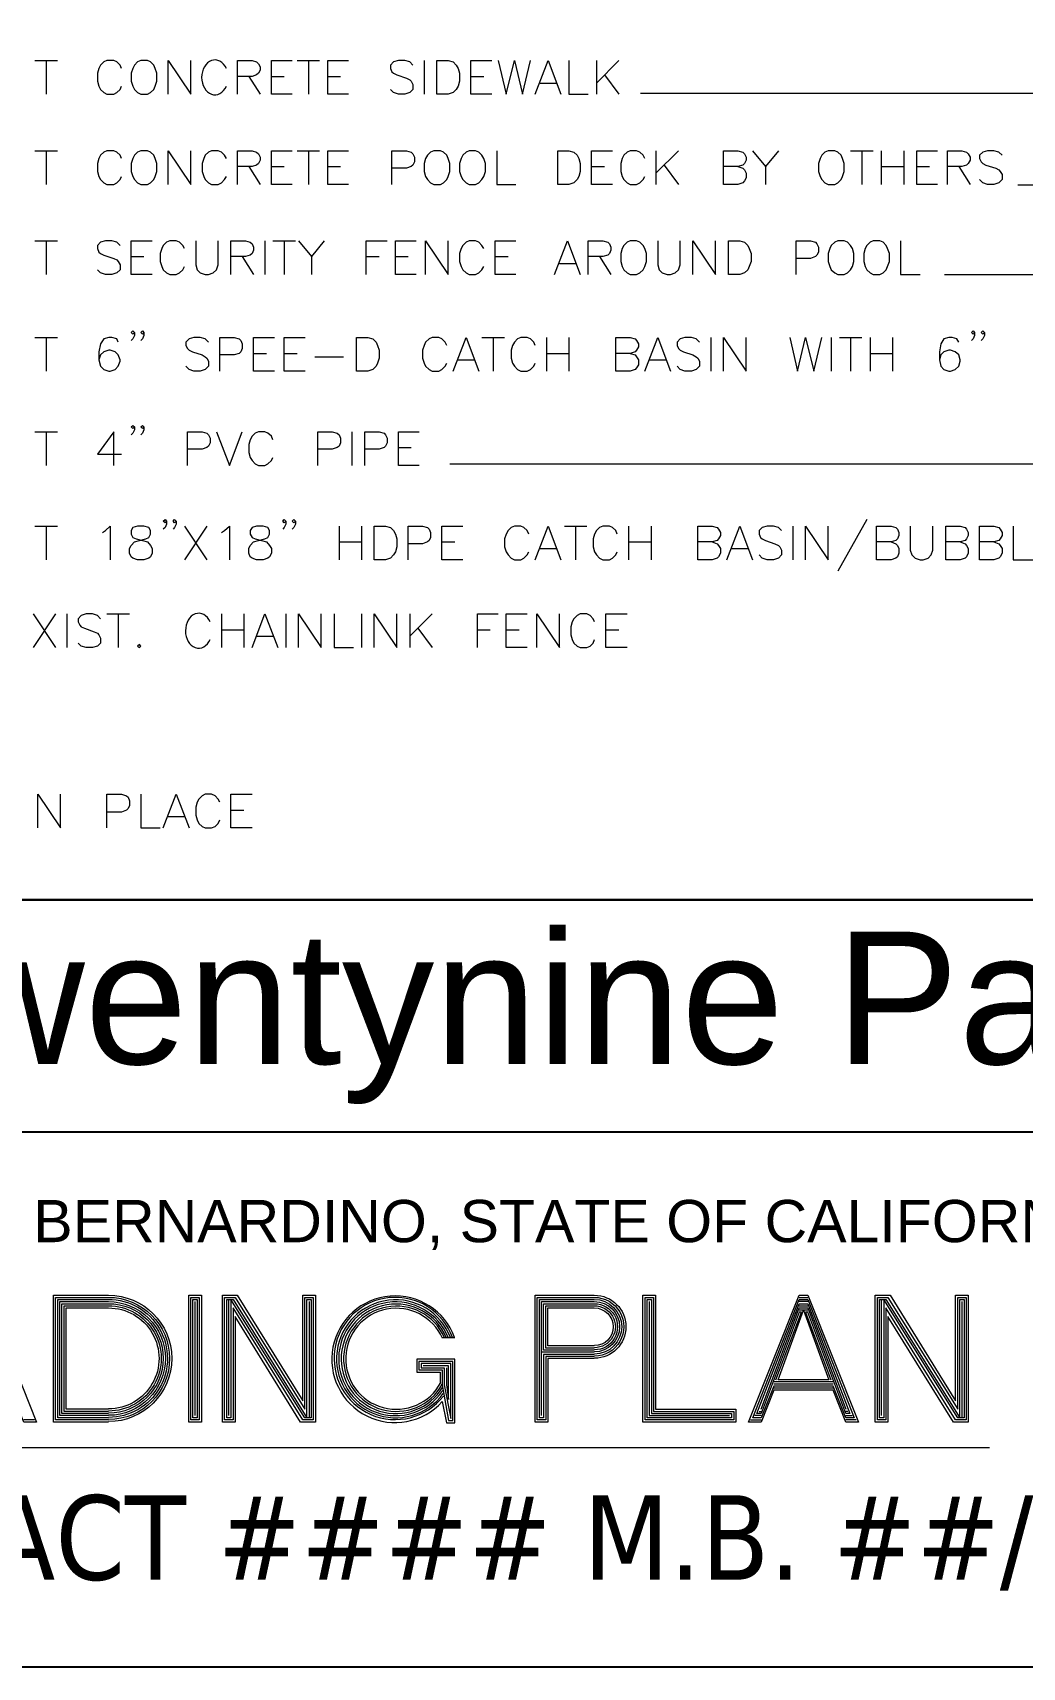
# Model space of a CAD drawing. Header units: millimetres. Extents: x -419 to 20046, y -14642 to 2638.
# Drawn here: x 3710.897 to 3713.239, y 911.911 to 915.779 of the extents above; entities that cross this region are included whole.
import ezdxf

# ---------------------------------------------------------------- set-up
doc = ezdxf.new("R2010")
doc.units = ezdxf.units.MM
for name, color, linetype in [('PDF10_----TB03', 7, 'Continuous'), ('PDF10_----TX03', 7, 'Continuous'), ('PDF10_TEXT', 7, 'Continuous'), ('PDF10_VICINITY MAP', 7, 'Continuous')]:
    doc.layers.add(name, color=color, linetype=linetype)
doc.styles.add('PDF Arial', font='arial.ttf')
doc.styles.add('PDF Tahoma', font='tahoma.ttf')

msp = doc.modelspace()

# ---------------------------------------------------------------- linework, layer by layer
at = {"color": 1}
for p, q in [((3682.9432, 913.7269), (3717.4272, 913.7269)), ((3716.1109, 913.177), (3706.9443, 913.177))]:
    msp.add_line(p, q, dxfattribs=at)
for points in [[(3682.9432, 934.9117), (3717.4272, 934.9117), (3717.4272, 911.9107), (3682.9432, 911.9107)], [(3717.4272, 913.7269), (3709.8049, 913.7269), (3709.8049, 927.2815), (3717.4272, 927.2815)]]:
    msp.add_lwpolyline(points, close=True, dxfattribs=at)
at = {"layer": 'PDF10_----TB03', "lineweight": 20}
for points in [[(3710.6463, 912.4912), (3710.7663, 912.7912), (3710.7863, 912.7912), (3710.9063, 912.4912), (3710.8763, 912.4912), (3710.8463, 912.5662), (3710.7063, 912.5662), (3710.6763, 912.4912)], [(3711.2663, 912.4912), (3711.2663, 912.7912), (3711.2963, 912.7912), (3711.2963, 912.4912)], [(3711.2713, 912.4962), (3711.2713, 912.7862), (3711.2913, 912.7862), (3711.2913, 912.4962)], [(3711.3463, 912.4912), (3711.3463, 912.7912), (3711.3813, 912.7912), (3711.5363, 912.5412), (3711.5363, 912.7912), (3711.5663, 912.7912), (3711.5663, 912.4912), (3711.5313, 912.4912), (3711.3763, 912.7412), (3711.3763, 912.4912)], [(3711.3513, 912.4962), (3711.3513, 912.7862), (3711.3763, 912.7862), (3711.5413, 912.5212), (3711.5413, 912.7862), (3711.5613, 912.7862), (3711.5613, 912.4962), (3711.5363, 912.4962), (3711.3713, 912.7612), (3711.3713, 912.4962)], [(3712.3414, 912.4912), (3712.3414, 912.7912), (3712.3714, 912.7912), (3712.3714, 912.5212), (3712.5614, 912.5212), (3712.5614, 912.4912)], [(3712.3464, 912.4962), (3712.3464, 912.7862), (3712.3664, 912.7862), (3712.3664, 912.5162), (3712.5564, 912.5162), (3712.5564, 912.4962)], [(3712.5914, 912.4912), (3712.7114, 912.7912), (3712.7314, 912.7912), (3712.8514, 912.4912), (3712.8214, 912.4912), (3712.7914, 912.5662), (3712.6514, 912.5662), (3712.6214, 912.4912)], [(3712.8914, 912.4912), (3712.8914, 912.7912), (3712.9264, 912.7912), (3713.0815, 912.5412), (3713.0815, 912.7912), (3713.1115, 912.7912), (3713.1115, 912.4912), (3713.0765, 912.4912), (3712.9214, 912.7412), (3712.9214, 912.4912)], [(3712.8964, 912.4962), (3712.8964, 912.7862), (3712.9214, 912.7862), (3713.0865, 912.5212), (3713.0865, 912.7862), (3713.1065, 912.7862), (3713.1065, 912.4962), (3713.0815, 912.4962), (3712.9164, 912.7612), (3712.9164, 912.4962)], [(3711.2763, 912.5012), (3711.2763, 912.7812), (3711.2863, 912.7812), (3711.2863, 912.5012)], [(3711.3563, 912.5012), (3711.3563, 912.7812), (3711.3713, 912.7812), (3711.5463, 912.5012), (3711.5463, 912.7812), (3711.5563, 912.7812), (3711.5563, 912.5012), (3711.5413, 912.5012), (3711.3663, 912.7812), (3711.3663, 912.5012)], [(3712.3514, 912.5012), (3712.3514, 912.7812), (3712.3614, 912.7812), (3712.3614, 912.5112), (3712.5514, 912.5112), (3712.5514, 912.5012)], [(3712.6214, 912.5012), (3712.6014, 912.5012), (3712.7114, 912.7812), (3712.7314, 912.7812), (3712.8414, 912.5012), (3712.8214, 912.5012), (3712.7914, 912.5762), (3712.6514, 912.5762)], [(3712.6614, 912.5912), (3712.7214, 912.7562), (3712.7814, 912.5912)], [(3712.9014, 912.5012), (3712.9014, 912.7812), (3712.9164, 912.7812), (3713.0915, 912.5012), (3713.0915, 912.7812), (3713.1015, 912.7812), (3713.1015, 912.5012), (3713.0865, 912.5012), (3712.9114, 912.7812), (3712.9114, 912.5012)], [(3711.8914, 912.6345), (3711.8114, 912.6345), (3711.8114, 912.6145), (3711.8664, 912.6145), (3711.8664, 912.5795), (3711.8814, 912.4945), (3711.8914, 912.4945)], [(3711.8864, 912.6295), (3711.8164, 912.6295), (3711.8164, 912.6195), (3711.8714, 912.6195), (3711.8714, 912.5795), (3711.8864, 912.4995)]]:
    msp.add_lwpolyline(points, close=True, dxfattribs=at)
for points in [[(3711.0763, 912.4912), (3710.9463, 912.4912), (3710.9463, 912.7912), (3711.0763, 912.7912, -0.999999), (3711.0767, 912.492)], [(3711.0763, 912.4962), (3710.9513, 912.4962), (3710.9513, 912.7862), (3711.0763, 912.7862, -0.999997), (3711.0767, 912.497)], [(3711.8957, 912.6911, 3.605818), (3711.8664, 912.5395), (3711.8764, 912.4895), (3711.8964, 912.4895), (3711.8964, 912.6395), (3711.8064, 912.6395), (3711.8064, 912.6095), (3711.8614, 912.6095), (3711.8614, 912.5845)], [(3712.2264, 912.6412), (3712.1164, 912.6412), (3712.1164, 912.4912), (3712.0864, 912.4912), (3712.0864, 912.7912), (3712.2264, 912.7912, -0.999993), (3712.2268, 912.642)], [(3712.2264, 912.6462), (3712.1114, 912.6462), (3712.1114, 912.4962), (3712.0914, 912.4962), (3712.0914, 912.7862), (3712.2264, 912.7862, -1.000003), (3712.2268, 912.647)], [(3711.0763, 912.5012), (3710.9563, 912.5012), (3710.9563, 912.7812), (3711.0763, 912.7812, -1.000002), (3711.0767, 912.502)], [(3711.0763, 912.5062), (3710.9613, 912.5062), (3710.9613, 912.7762), (3711.0763, 912.7762, -1), (3711.0767, 912.507)], [(3711.0763, 912.5112), (3710.9663, 912.5112), (3710.9663, 912.7712), (3711.0763, 912.7712, -0.999998), (3711.0767, 912.512)], [(3711.0763, 912.5162), (3710.9713, 912.5162), (3710.9713, 912.7662), (3711.0763, 912.7662, -1.000004), (3711.0767, 912.517)], [(3711.0763, 912.5212), (3710.9763, 912.5212), (3710.9763, 912.7612), (3711.0763, 912.7612, -1.000001), (3711.0767, 912.522)], [(3712.2264, 912.6512), (3712.1064, 912.6512), (3712.1064, 912.5012), (3712.0964, 912.5012), (3712.0964, 912.7812), (3712.2264, 912.7812, -0.999999), (3712.2268, 912.652)], [(3712.1014, 912.5062), (3712.1014, 912.7762), (3712.2264, 912.7762, -0.999994), (3712.2268, 912.657)], [(3712.2264, 912.6612), (3712.1064, 912.6612), (3712.1064, 912.7712), (3712.2264, 912.7712, -1.000007), (3712.2268, 912.662)], [(3712.2264, 912.6662), (3712.1114, 912.6662), (3712.1114, 912.7662), (3712.2264, 912.7662, -1.000001), (3712.2268, 912.667)], [(3712.2264, 912.6712), (3712.1164, 912.6712), (3712.1164, 912.7612), (3712.2264, 912.7612, -0.999994), (3712.2268, 912.672)]]:
    msp.add_lwpolyline(points, format="xyb", dxfattribs=at)
for points in [[(3712.7114, 912.7862), (3712.7314, 912.7862)], [(3711.2813, 912.5062), (3711.2813, 912.7762)], [(3711.3613, 912.5062), (3711.3613, 912.7812)], [(3711.5513, 912.7762), (3711.5513, 912.5012)], [(3712.3564, 912.7762), (3712.3564, 912.5062), (3712.5464, 912.5062)], [(3712.6564, 912.5912), (3712.7164, 912.7512), (3712.7114, 912.7512), (3712.6214, 912.5112), (3712.6114, 912.5112), (3712.7114, 912.7712), (3712.7314, 912.7712), (3712.8314, 912.5112), (3712.8214, 912.5112), (3712.7314, 912.7512), (3712.7264, 912.7512), (3712.7864, 912.5912)], [(3712.6214, 912.5212), (3712.7114, 912.7612), (3712.7314, 912.7612), (3712.8214, 912.5212)], [(3712.7314, 912.7762), (3712.7114, 912.7762)], [(3712.7114, 912.7662), (3712.7314, 912.7662)], [(3712.7314, 912.7562), (3712.7114, 912.7562)], [(3712.9064, 912.5062), (3712.9064, 912.7812)], [(3713.0965, 912.7762), (3713.0965, 912.5012)], [(3711.8664, 912.6912), (3711.8964, 912.6912)], [(3712.2264, 912.6562), (3712.1014, 912.6562)], [(3711.8764, 912.6195), (3711.8764, 912.5795), (3711.8814, 912.5445), (3711.8814, 912.6245), (3711.8214, 912.6245)], [(3712.7914, 912.5862), (3712.6514, 912.5862)], [(3712.6514, 912.5812), (3712.7914, 912.5812)], [(3712.7914, 912.5712), (3712.6514, 912.5712)], [(3712.6164, 912.5162), (3712.6214, 912.5162)], [(3712.8264, 912.5162), (3712.8214, 912.5162)], [(3710.9013, 912.4962), (3710.8763, 912.4962)], [(3712.5964, 912.4962), (3712.6214, 912.4962)], [(3712.6214, 912.5062), (3712.6064, 912.5062)], [(3712.8214, 912.5062), (3712.8364, 912.5062)], [(3712.8464, 912.4962), (3712.8214, 912.4962)], [(3710.0654, 912.4312), (3713.1615, 912.4312)]]:
    msp.add_lwpolyline(points, dxfattribs=at)
for centre, radius, start, end in [((3711.7551, 912.6416), 0.1446, 20.0007, 321.9979), ((3711.7559, 912.6408), 0.1396, 21.0001, 323.9976), ((3711.7559, 912.6408), 0.1346, 22.0004, 325.9975), ((3711.7568, 912.6408), 0.1296, 22.9998, 329.0019), ((3711.7576, 912.6408), 0.1246, 23.9997, 331.0015), ((3711.7576, 912.6408), 0.1196, 23.9996, 332.0016)]:
    msp.add_arc(centre, radius, start, end, dxfattribs=at)
at = {"layer": 'PDF10_----TX03', "lineweight": 20}
for points in [[(3710.9021, 915.7131), (3710.9555, 915.7131)], [(3710.9288, 915.7131), (3710.9288, 915.6331)], [(3711.1071, 915.6939), (3711.1038, 915.7022), (3711.0963, 915.7097), (3711.0888, 915.7131), (3711.073, 915.7131), (3711.0655, 915.7097), (3711.058, 915.7022), (3711.0538, 915.6939), (3711.0505, 915.6831), (3711.0505, 915.6639), (3711.0538, 915.6522), (3711.058, 915.6447), (3711.0655, 915.6372), (3711.073, 915.6331), (3711.0888, 915.6331), (3711.0963, 915.6372), (3711.1038, 915.6447), (3711.1071, 915.6522)], [(3711.218, 915.6331), (3711.218, 915.7131), (3711.2713, 915.6331), (3711.2713, 915.7131)], [(3711.3822, 915.6331), (3711.3822, 915.7131), (3711.4163, 915.7131), (3711.4272, 915.7097), (3711.4313, 915.7056), (3711.4355, 915.6981), (3711.4355, 915.6906), (3711.4313, 915.6831), (3711.4272, 915.6789), (3711.4163, 915.6756), (3711.3822, 915.6756)], [(3711.5113, 915.6331), (3711.4622, 915.6331), (3711.4622, 915.7131), (3711.5113, 915.7131)], [(3711.523, 915.7131), (3711.5763, 915.7131)], [(3711.5497, 915.7131), (3711.5497, 915.6331)], [(3711.6447, 915.6331), (3711.5955, 915.6331), (3711.5955, 915.7131), (3711.6447, 915.7131)], [(3711.7972, 915.7022), (3711.7897, 915.7097), (3711.778, 915.7131), (3711.763, 915.7131), (3711.7513, 915.7097), (3711.7438, 915.7022), (3711.7438, 915.6939), (3711.7472, 915.6864), (3711.7513, 915.6831), (3711.7589, 915.6789), (3711.7822, 915.6714), (3711.7897, 915.6672), (3711.793, 915.6639), (3711.7972, 915.6564), (3711.7972, 915.6447), (3711.7897, 915.6372), (3711.778, 915.6331), (3711.763, 915.6331), (3711.7513, 915.6372), (3711.7438, 915.6447)], [(3711.8239, 915.7131), (3711.8239, 915.6331)], [(3711.9839, 915.6331), (3711.9339, 915.6331), (3711.9339, 915.7131), (3711.9839, 915.7131)], [(3711.9989, 915.7131), (3712.018, 915.6331), (3712.0372, 915.7131), (3712.0564, 915.6331), (3712.0755, 915.7131)], [(3712.0864, 915.6331), (3712.1172, 915.7131), (3712.1472, 915.6331)], [(3712.1664, 915.7131), (3712.1664, 915.6331), (3712.2122, 915.6331)], [(3712.2314, 915.7131), (3712.2314, 915.6331)], [(3712.2847, 915.7131), (3712.2314, 915.6597)], [(3711.4088, 915.6756), (3711.4355, 915.6331)], [(3711.4622, 915.6756), (3711.4922, 915.6756)], [(3711.5955, 915.6756), (3711.6255, 915.6756)], [(3711.9339, 915.6756), (3711.9647, 915.6756)], [(3712.098, 915.6597), (3712.1364, 915.6597)], [(3712.2506, 915.6789), (3712.2847, 915.6331)], [(3710.9021, 915.4997), (3710.9555, 915.4997)], [(3710.9288, 915.4997), (3710.9288, 915.4197)], [(3711.1071, 915.4814), (3711.1038, 915.4889), (3711.0963, 915.4964), (3711.0888, 915.4997), (3711.073, 915.4997), (3711.0655, 915.4964), (3711.058, 915.4889), (3711.0538, 915.4814), (3711.0505, 915.4697), (3711.0505, 915.4506), (3711.0538, 915.4389), (3711.058, 915.4314), (3711.0655, 915.4239), (3711.073, 915.4197), (3711.0888, 915.4197), (3711.0963, 915.4239), (3711.1038, 915.4314), (3711.1071, 915.4389)], [(3711.218, 915.4197), (3711.218, 915.4997), (3711.2713, 915.4197), (3711.2713, 915.4997)], [(3711.3555, 915.4814), (3711.3513, 915.4889), (3711.3438, 915.4964), (3711.3363, 915.4997), (3711.3205, 915.4997), (3711.313, 915.4964), (3711.3055, 915.4889), (3711.3021, 915.4814), (3711.298, 915.4697), (3711.298, 915.4506), (3711.3021, 915.4389), (3711.3055, 915.4314), (3711.313, 915.4239), (3711.3205, 915.4197), (3711.3363, 915.4197), (3711.3438, 915.4239), (3711.3513, 915.4314), (3711.3555, 915.4389)], [(3711.3822, 915.4197), (3711.3822, 915.4997), (3711.4163, 915.4997), (3711.4272, 915.4964), (3711.4313, 915.4922), (3711.4355, 915.4847), (3711.4355, 915.4772), (3711.4313, 915.4697), (3711.4272, 915.4656), (3711.4163, 915.4622), (3711.3822, 915.4622)], [(3711.5113, 915.4197), (3711.4622, 915.4197), (3711.4622, 915.4997), (3711.5113, 915.4997)], [(3711.523, 915.4997), (3711.5763, 915.4997)], [(3711.5497, 915.4997), (3711.5497, 915.4197)], [(3711.6447, 915.4197), (3711.5955, 915.4197), (3711.5955, 915.4997), (3711.6447, 915.4997)], [(3711.7472, 915.4197), (3711.7472, 915.4997), (3711.7822, 915.4997), (3711.793, 915.4964), (3711.7972, 915.4922), (3711.8005, 915.4847), (3711.8005, 915.4731), (3711.7972, 915.4656), (3711.793, 915.4622), (3711.7822, 915.4581), (3711.7472, 915.4581)], [(3711.9955, 915.4997), (3711.9955, 915.4197), (3712.0405, 915.4197)], [(3712.2697, 915.4197), (3712.2197, 915.4197), (3712.2197, 915.4997), (3712.2697, 915.4997)], [(3712.3456, 915.4814), (3712.3422, 915.4889), (3712.3339, 915.4964), (3712.3264, 915.4997), (3712.3114, 915.4997), (3712.3039, 915.4964), (3712.2964, 915.4889), (3712.2922, 915.4814), (3712.2889, 915.4697), (3712.2889, 915.4506), (3712.2922, 915.4389), (3712.2964, 915.4314), (3712.3039, 915.4239), (3712.3114, 915.4197), (3712.3264, 915.4197), (3712.3339, 915.4239), (3712.3422, 915.4314), (3712.3456, 915.4389)], [(3712.3722, 915.4997), (3712.3722, 915.4197)], [(3712.4256, 915.4997), (3712.3722, 915.4464)], [(3712.5664, 915.4622), (3712.5781, 915.4581), (3712.5822, 915.4547), (3712.5856, 915.4464), (3712.5856, 915.4356), (3712.5822, 915.4281), (3712.5781, 915.4239), (3712.5664, 915.4197), (3712.5322, 915.4197), (3712.5322, 915.4997), (3712.5664, 915.4997), (3712.5781, 915.4964), (3712.5822, 915.4922), (3712.5856, 915.4847), (3712.5856, 915.4772), (3712.5822, 915.4697), (3712.5781, 915.4656), (3712.5664, 915.4622), (3712.5322, 915.4622)], [(3712.6006, 915.4997), (3712.6314, 915.4622), (3712.6314, 915.4197)], [(3712.6623, 915.4997), (3712.6314, 915.4622)], [(3712.8331, 915.4997), (3712.8864, 915.4997)], [(3712.8598, 915.4997), (3712.8598, 915.4197)], [(3712.9056, 915.4997), (3712.9056, 915.4197)], [(3712.9589, 915.4997), (3712.9589, 915.4197)], [(3713.039, 915.4197), (3712.9898, 915.4197), (3712.9898, 915.4997), (3713.039, 915.4997)], [(3713.0623, 915.4197), (3713.0623, 915.4997), (3713.0965, 915.4997), (3713.1073, 915.4964), (3713.1115, 915.4922), (3713.1156, 915.4847), (3713.1156, 915.4772), (3713.1115, 915.4697), (3713.1073, 915.4656), (3713.0965, 915.4622), (3713.0623, 915.4622)], [(3713.1915, 915.4889), (3713.184, 915.4964), (3713.1723, 915.4997), (3713.1573, 915.4997), (3713.1456, 915.4964), (3713.1381, 915.4889), (3713.1381, 915.4814), (3713.1423, 915.4731), (3713.1456, 915.4697), (3713.1531, 915.4656), (3713.1765, 915.4581), (3713.184, 915.4547), (3713.1873, 915.4506), (3713.1915, 915.4431), (3713.1915, 915.4314), (3713.184, 915.4239), (3713.1723, 915.4197), (3713.1573, 915.4197), (3713.1456, 915.4239), (3713.1381, 915.4314)], [(3711.4088, 915.4622), (3711.4355, 915.4197)], [(3711.4622, 915.4622), (3711.4922, 915.4622)], [(3711.5955, 915.4622), (3711.6255, 915.4622)], [(3712.2197, 915.4622), (3712.2506, 915.4622)], [(3712.3914, 915.4656), (3712.4256, 915.4197)], [(3712.9056, 915.4622), (3712.9589, 915.4622)], [(3712.9898, 915.4622), (3713.0198, 915.4622)], [(3713.089, 915.4622), (3713.1156, 915.4197)], [(3710.9021, 915.2864), (3710.9555, 915.2864)], [(3710.9288, 915.2864), (3710.9288, 915.2064)], [(3711.1038, 915.2755), (3711.0963, 915.283), (3711.0846, 915.2864), (3711.0696, 915.2864), (3711.058, 915.283), (3711.0505, 915.2755), (3711.0505, 915.268), (3711.0538, 915.2597), (3711.058, 915.2564), (3711.0655, 915.2522), (3711.0888, 915.2447), (3711.0963, 915.2414), (3711.0996, 915.2372), (3711.1038, 915.2297), (3711.1038, 915.218), (3711.0963, 915.2105), (3711.0846, 915.2064), (3711.0696, 915.2064), (3711.058, 915.2105), (3711.0505, 915.218)], [(3711.1796, 915.2064), (3711.1305, 915.2064), (3711.1305, 915.2864), (3711.1796, 915.2864)], [(3711.2563, 915.268), (3711.2521, 915.2755), (3711.2446, 915.283), (3711.2371, 915.2864), (3711.2221, 915.2864), (3711.2138, 915.283), (3711.2063, 915.2755), (3711.203, 915.268), (3711.1988, 915.2564), (3711.1988, 915.2372), (3711.203, 915.2255), (3711.2063, 915.218), (3711.2138, 915.2105), (3711.2221, 915.2064), (3711.2371, 915.2064), (3711.2446, 915.2105), (3711.2521, 915.218), (3711.2563, 915.2255)], [(3711.283, 915.2864), (3711.283, 915.2297), (3711.2863, 915.218), (3711.2938, 915.2105), (3711.3055, 915.2064), (3711.313, 915.2064), (3711.3246, 915.2105), (3711.3321, 915.218), (3711.3363, 915.2297), (3711.3363, 915.2864)], [(3711.3663, 915.2064), (3711.3663, 915.2864), (3711.4005, 915.2864), (3711.4122, 915.283), (3711.4163, 915.2789), (3711.4197, 915.2714), (3711.4197, 915.2639), (3711.4163, 915.2564), (3711.4122, 915.2522), (3711.4005, 915.2489), (3711.3663, 915.2489)], [(3711.4463, 915.2864), (3711.4463, 915.2064)], [(3711.4655, 915.2864), (3711.5188, 915.2864)], [(3711.4922, 915.2864), (3711.4922, 915.2064)], [(3711.5263, 915.2864), (3711.5572, 915.2489), (3711.5572, 915.2064)], [(3711.5872, 915.2864), (3711.5572, 915.2489)], [(3711.6863, 915.2064), (3711.6863, 915.2864), (3711.7363, 915.2864)], [(3711.8047, 915.2064), (3711.7555, 915.2064), (3711.7555, 915.2864), (3711.8047, 915.2864)], [(3711.8272, 915.2064), (3711.8272, 915.2864), (3711.8805, 915.2064), (3711.8805, 915.2864)], [(3711.9647, 915.268), (3711.9605, 915.2755), (3711.953, 915.283), (3711.9455, 915.2864), (3711.9305, 915.2864), (3711.923, 915.283), (3711.9155, 915.2755), (3711.9114, 915.268), (3711.9072, 915.2564), (3711.9072, 915.2372), (3711.9114, 915.2255), (3711.9155, 915.218), (3711.923, 915.2105), (3711.9305, 915.2064), (3711.9455, 915.2064), (3711.953, 915.2105), (3711.9605, 915.218), (3711.9647, 915.2255)], [(3712.0405, 915.2064), (3711.9914, 915.2064), (3711.9914, 915.2864), (3712.0405, 915.2864)], [(3712.1322, 915.2064), (3712.163, 915.2864), (3712.1931, 915.2064)], [(3712.2122, 915.2064), (3712.2122, 915.2864), (3712.2464, 915.2864), (3712.2581, 915.283), (3712.2622, 915.2789), (3712.2656, 915.2714), (3712.2656, 915.2639), (3712.2622, 915.2564), (3712.2581, 915.2522), (3712.2464, 915.2489), (3712.2122, 915.2489)], [(3712.3764, 915.2864), (3712.3764, 915.2297), (3712.3797, 915.218), (3712.3872, 915.2105), (3712.3989, 915.2064), (3712.4064, 915.2064), (3712.4181, 915.2105), (3712.4256, 915.218), (3712.4297, 915.2297), (3712.4297, 915.2864)], [(3712.4597, 915.2064), (3712.4597, 915.2864), (3712.5131, 915.2064), (3712.5131, 915.2864)], [(3712.7039, 915.2064), (3712.7039, 915.2864), (3712.7381, 915.2864), (3712.7498, 915.283), (3712.7531, 915.2789), (3712.7573, 915.2714), (3712.7573, 915.2597), (3712.7531, 915.2522), (3712.7498, 915.2489), (3712.7381, 915.2447), (3712.7039, 915.2447)], [(3712.9514, 915.2864), (3712.9514, 915.2064), (3712.9973, 915.2064)], [(3711.1305, 915.2489), (3711.1605, 915.2489)], [(3711.393, 915.2489), (3711.4197, 915.2064)], [(3711.6863, 915.2489), (3711.7172, 915.2489)], [(3711.7555, 915.2489), (3711.7855, 915.2489)], [(3711.9914, 915.2489), (3712.0222, 915.2489)], [(3712.1439, 915.233), (3712.1822, 915.233)], [(3712.2389, 915.2489), (3712.2656, 915.2064)], [(3711.138, 915.0697), (3711.1338, 915.0655), (3711.1305, 915.0697), (3711.1338, 915.073), (3711.138, 915.0697), (3711.138, 915.0622), (3711.1338, 915.0547), (3711.1305, 915.0505)], [(3711.1605, 915.0697), (3711.1571, 915.0655), (3711.153, 915.0697), (3711.1571, 915.073), (3711.1605, 915.0697), (3711.1605, 915.0622), (3711.1571, 915.0547), (3711.153, 915.0505)], [(3713.1265, 915.0697), (3713.1231, 915.0655), (3713.119, 915.0697), (3713.1231, 915.073), (3713.1265, 915.0697), (3713.1265, 915.0622), (3713.1231, 915.0547), (3713.119, 915.0505)], [(3713.1498, 915.0697), (3713.1456, 915.0655), (3713.1423, 915.0697), (3713.1456, 915.073), (3713.1498, 915.0697), (3713.1498, 915.0622), (3713.1456, 915.0547), (3713.1423, 915.0505)], [(3710.9021, 915.058), (3710.9555, 915.058)], [(3710.9288, 915.058), (3710.9288, 914.978)], [(3711.0996, 915.0464), (3711.0963, 915.0547), (3711.0846, 915.058), (3711.0771, 915.058), (3711.0655, 915.0547), (3711.058, 915.043), (3711.0538, 915.0239), (3711.0538, 915.0047), (3711.058, 914.9897), (3711.0655, 914.9822), (3711.0771, 914.978), (3711.0805, 914.978), (3711.0921, 914.9822), (3711.0996, 914.9897), (3711.1038, 915.0014), (3711.1038, 915.0047), (3711.0996, 915.0164), (3711.0921, 915.0239), (3711.0805, 915.028), (3711.0771, 915.028), (3711.0655, 915.0239), (3711.058, 915.0164), (3711.0538, 915.0047)], [(3711.313, 915.0464), (3711.3055, 915.0547), (3711.2938, 915.058), (3711.2788, 915.058), (3711.2671, 915.0547), (3711.2596, 915.0464), (3711.2596, 915.0389), (3711.2638, 915.0314), (3711.2671, 915.028), (3711.2755, 915.0239), (3711.298, 915.0164), (3711.3055, 915.0122), (3711.3096, 915.0089), (3711.313, 915.0014), (3711.313, 914.9897), (3711.3055, 914.9822), (3711.2938, 914.978), (3711.2788, 914.978), (3711.2671, 914.9822), (3711.2596, 914.9897)], [(3711.3397, 914.978), (3711.3397, 915.058), (3711.3738, 915.058), (3711.3855, 915.0547), (3711.3897, 915.0505), (3711.393, 915.043), (3711.393, 915.0314), (3711.3897, 915.0239), (3711.3855, 915.0197), (3711.3738, 915.0164), (3711.3397, 915.0164)], [(3711.4697, 914.978), (3711.4197, 914.978), (3711.4197, 915.058), (3711.4697, 915.058)], [(3711.5422, 914.978), (3711.4922, 914.978), (3711.4922, 915.058), (3711.5422, 915.058)], [(3711.8772, 915.0389), (3711.873, 915.0464), (3711.8655, 915.0547), (3711.858, 915.058), (3711.843, 915.058), (3711.8355, 915.0547), (3711.8272, 915.0464), (3711.8239, 915.0389), (3711.8197, 915.028), (3711.8197, 915.0089), (3711.8239, 914.9972), (3711.8272, 914.9897), (3711.8355, 914.9822), (3711.843, 914.978), (3711.858, 914.978), (3711.8655, 914.9822), (3711.873, 914.9897), (3711.8772, 914.9972)], [(3711.8922, 914.978), (3711.923, 915.058), (3711.953, 914.978)], [(3711.9605, 915.058), (3712.0139, 915.058)], [(3711.9872, 915.058), (3711.9872, 914.978)], [(3712.0864, 915.0389), (3712.083, 915.0464), (3712.0755, 915.0547), (3712.0672, 915.058), (3712.0522, 915.058), (3712.0447, 915.0547), (3712.0372, 915.0464), (3712.033, 915.0389), (3712.0297, 915.028), (3712.0297, 915.0089), (3712.033, 914.9972), (3712.0372, 914.9897), (3712.0447, 914.9822), (3712.0522, 914.978), (3712.0672, 914.978), (3712.0755, 914.9822), (3712.083, 914.9897), (3712.0864, 914.9972)], [(3712.113, 915.058), (3712.113, 914.978)], [(3712.1664, 915.058), (3712.1664, 914.978)], [(3712.3114, 915.0197), (3712.3231, 915.0164), (3712.3264, 915.0122), (3712.3306, 915.0047), (3712.3306, 914.993), (3712.3264, 914.9855), (3712.3231, 914.9822), (3712.3114, 914.978), (3712.2772, 914.978), (3712.2772, 915.058), (3712.3114, 915.058), (3712.3231, 915.0547), (3712.3264, 915.0505), (3712.3306, 915.043), (3712.3306, 915.0355), (3712.3264, 915.028), (3712.3231, 915.0239), (3712.3114, 915.0197), (3712.2772, 915.0197)], [(3712.3456, 914.978), (3712.3764, 915.058), (3712.4064, 914.978)], [(3712.4756, 915.0464), (3712.4672, 915.0547), (3712.4564, 915.058), (3712.4406, 915.058), (3712.4297, 915.0547), (3712.4222, 915.0464), (3712.4222, 915.0389), (3712.4256, 915.0314), (3712.4297, 915.028), (3712.4372, 915.0239), (3712.4597, 915.0164), (3712.4672, 915.0122), (3712.4714, 915.0089), (3712.4756, 915.0014), (3712.4756, 914.9897), (3712.4672, 914.9822), (3712.4564, 914.978), (3712.4406, 914.978), (3712.4297, 914.9822), (3712.4222, 914.9897)], [(3712.5022, 915.058), (3712.5022, 914.978)], [(3712.5322, 914.978), (3712.5322, 915.058), (3712.5856, 914.978), (3712.5856, 915.058)], [(3712.6889, 915.058), (3712.7073, 914.978), (3712.7264, 915.058), (3712.7456, 914.978), (3712.7648, 915.058)], [(3712.7873, 915.058), (3712.7873, 914.978)], [(3712.8064, 915.058), (3712.8598, 915.058)], [(3712.8331, 915.058), (3712.8331, 914.978)], [(3712.8789, 915.058), (3712.8789, 914.978)], [(3712.9323, 915.058), (3712.9323, 914.978)], [(3713.089, 915.0464), (3713.0848, 915.0547), (3713.0731, 915.058), (3713.0656, 915.058), (3713.054, 915.0547), (3713.0465, 915.043), (3713.0431, 915.0239), (3713.0431, 915.0047), (3713.0465, 914.9897), (3713.054, 914.9822), (3713.0656, 914.978), (3713.0698, 914.978), (3713.0806, 914.9822), (3713.089, 914.9897), (3713.0923, 915.0014), (3713.0923, 915.0047), (3713.089, 915.0164), (3713.0806, 915.0239), (3713.0698, 915.028), (3713.0656, 915.028), (3713.054, 915.0239), (3713.0465, 915.0164), (3713.0431, 915.0047)], [(3711.4197, 915.0197), (3711.4505, 915.0197)], [(3711.4922, 915.0197), (3711.523, 915.0197)], [(3711.5647, 915.0122), (3711.633, 915.0122)], [(3711.9039, 915.0047), (3711.9422, 915.0047)], [(3712.113, 915.0197), (3712.1664, 915.0197)], [(3712.3572, 915.0047), (3712.3956, 915.0047)], [(3712.8789, 915.0197), (3712.9323, 915.0197)], [(3711.138, 914.8463), (3711.1338, 914.8422), (3711.1305, 914.8463), (3711.1338, 914.8497), (3711.138, 914.8463), (3711.138, 914.8388), (3711.1338, 914.8313), (3711.1305, 914.8272)], [(3711.1605, 914.8463), (3711.1571, 914.8422), (3711.153, 914.8463), (3711.1571, 914.8497), (3711.1605, 914.8463), (3711.1605, 914.8388), (3711.1571, 914.8313), (3711.153, 914.8272)], [(3710.9021, 914.8347), (3710.9555, 914.8347)], [(3710.9288, 914.8347), (3710.9288, 914.7547)], [(3711.0888, 914.7547), (3711.0888, 914.8347), (3711.0505, 914.7813), (3711.1071, 914.7813)], [(3711.2638, 914.7547), (3711.2638, 914.8347), (3711.298, 914.8347), (3711.3096, 914.8313), (3711.313, 914.8272), (3711.3171, 914.8197), (3711.3171, 914.808), (3711.313, 914.8005), (3711.3096, 914.7972), (3711.298, 914.793), (3711.2638, 914.793)], [(3711.3321, 914.8347), (3711.363, 914.7547), (3711.393, 914.8347)], [(3711.4655, 914.8155), (3711.4622, 914.8238), (3711.4538, 914.8313), (3711.4463, 914.8347), (3711.4313, 914.8347), (3711.4238, 914.8313), (3711.4163, 914.8238), (3711.4122, 914.8155), (3711.4088, 914.8047), (3711.4088, 914.7855), (3711.4122, 914.7738), (3711.4163, 914.7663), (3711.4238, 914.7588), (3711.4313, 914.7547), (3711.4463, 914.7547), (3711.4538, 914.7588), (3711.4622, 914.7663), (3711.4655, 914.7738)], [(3711.5722, 914.7547), (3711.5722, 914.8347), (3711.6063, 914.8347), (3711.618, 914.8313), (3711.6222, 914.8272), (3711.6255, 914.8197), (3711.6255, 914.808), (3711.6222, 914.8005), (3711.618, 914.7972), (3711.6063, 914.793), (3711.5722, 914.793)], [(3711.6522, 914.8347), (3711.6522, 914.7547)], [(3711.683, 914.7547), (3711.683, 914.8347), (3711.7172, 914.8347), (3711.7288, 914.8313), (3711.7322, 914.8272), (3711.7363, 914.8197), (3711.7363, 914.808), (3711.7322, 914.8005), (3711.7288, 914.7972), (3711.7172, 914.793), (3711.683, 914.793)], [(3711.8122, 914.7547), (3711.763, 914.7547), (3711.763, 914.8347), (3711.8122, 914.8347)], [(3711.763, 914.7972), (3711.793, 914.7972)], [(3710.9021, 914.6113), (3710.9555, 914.6113)], [(3710.9288, 914.6113), (3710.9288, 914.5313)], [(3711.0621, 914.5963), (3711.0696, 914.6005), (3711.0805, 914.6113), (3711.0805, 914.5313)], [(3711.2138, 914.623), (3711.2105, 914.6188), (3711.2063, 914.623), (3711.2105, 914.6272), (3711.2138, 914.623), (3711.2138, 914.6155), (3711.2105, 914.608), (3711.2063, 914.6038)], [(3711.2371, 914.623), (3711.233, 914.6188), (3711.2296, 914.623), (3711.233, 914.6272), (3711.2371, 914.623), (3711.2371, 914.6155), (3711.233, 914.608), (3711.2296, 914.6038)], [(3711.2563, 914.6113), (3711.3096, 914.5313)], [(3711.3096, 914.6113), (3711.2563, 914.5313)], [(3711.3438, 914.5963), (3711.3513, 914.6005), (3711.363, 914.6113), (3711.363, 914.5313)], [(3711.4963, 914.623), (3711.4922, 914.6188), (3711.4888, 914.623), (3711.4922, 914.6272), (3711.4963, 914.623), (3711.4963, 914.6155), (3711.4922, 914.608), (3711.4888, 914.6038)], [(3711.5188, 914.623), (3711.5155, 914.6188), (3711.5113, 914.623), (3711.5155, 914.6272), (3711.5188, 914.623), (3711.5188, 914.6155), (3711.5155, 914.608), (3711.5113, 914.6038)], [(3711.6222, 914.6113), (3711.6222, 914.5313)], [(3711.6755, 914.6113), (3711.6755, 914.5313)], [(3711.7855, 914.5313), (3711.7855, 914.6113), (3711.8197, 914.6113), (3711.8314, 914.608), (3711.8355, 914.6038), (3711.8389, 914.5963), (3711.8389, 914.5847), (3711.8355, 914.5772), (3711.8314, 914.5738), (3711.8197, 914.5697), (3711.7855, 914.5697)], [(3711.9155, 914.5313), (3711.8655, 914.5313), (3711.8655, 914.6113), (3711.9155, 914.6113)], [(3712.0714, 914.5922), (3712.0672, 914.6005), (3712.0597, 914.608), (3712.0522, 914.6113), (3712.0372, 914.6113), (3712.0297, 914.608), (3712.0222, 914.6005), (3712.018, 914.5922), (3712.0139, 914.5813), (3712.0139, 914.5622), (3712.018, 914.5505), (3712.0222, 914.543), (3712.0297, 914.5355), (3712.0372, 914.5313), (3712.0522, 914.5313), (3712.0597, 914.5355), (3712.0672, 914.543), (3712.0714, 914.5505)], [(3712.0864, 914.5313), (3712.1172, 914.6113), (3712.1472, 914.5313)], [(3712.1555, 914.6113), (3712.2089, 914.6113)], [(3712.1822, 914.6113), (3712.1822, 914.5313)], [(3712.2806, 914.5922), (3712.2772, 914.6005), (3712.2697, 914.608), (3712.2622, 914.6113), (3712.2464, 914.6113), (3712.2389, 914.608), (3712.2314, 914.6005), (3712.2272, 914.5922), (3712.2239, 914.5813), (3712.2239, 914.5622), (3712.2272, 914.5505), (3712.2314, 914.543), (3712.2389, 914.5355), (3712.2464, 914.5313), (3712.2622, 914.5313), (3712.2697, 914.5355), (3712.2772, 914.543), (3712.2806, 914.5505)], [(3712.3072, 914.6113), (3712.3072, 914.5313)], [(3712.3606, 914.6113), (3712.3606, 914.5313)], [(3712.5056, 914.5738), (3712.5172, 914.5697), (3712.5206, 914.5655), (3712.5247, 914.558), (3712.5247, 914.5472), (3712.5206, 914.5388), (3712.5172, 914.5355), (3712.5056, 914.5313), (3712.4714, 914.5313), (3712.4714, 914.6113), (3712.5056, 914.6113), (3712.5172, 914.608), (3712.5206, 914.6038), (3712.5247, 914.5963), (3712.5247, 914.5888), (3712.5206, 914.5813), (3712.5172, 914.5772), (3712.5056, 914.5738), (3712.4714, 914.5738)], [(3712.5397, 914.5313), (3712.5706, 914.6113), (3712.6006, 914.5313)], [(3712.6698, 914.6005), (3712.6623, 914.608), (3712.6506, 914.6113), (3712.6356, 914.6113), (3712.6239, 914.608), (3712.6164, 914.6005), (3712.6164, 914.5922), (3712.6198, 914.5847), (3712.6239, 914.5813), (3712.6314, 914.5772), (3712.6539, 914.5697), (3712.6623, 914.5655), (3712.6656, 914.5622), (3712.6698, 914.5547), (3712.6698, 914.543), (3712.6623, 914.5355), (3712.6506, 914.5313), (3712.6356, 914.5313), (3712.6239, 914.5355), (3712.6164, 914.543)], [(3712.6964, 914.6113), (3712.6964, 914.5313)], [(3712.7264, 914.5313), (3712.7264, 914.6113), (3712.7798, 914.5313), (3712.7798, 914.6113)], [(3712.8714, 914.6272), (3712.8031, 914.5047)], [(3712.9289, 914.5738), (3712.9398, 914.5697), (3712.9439, 914.5655), (3712.9473, 914.558), (3712.9473, 914.5472), (3712.9439, 914.5388), (3712.9398, 914.5355), (3712.9289, 914.5313), (3712.8939, 914.5313), (3712.8939, 914.6113), (3712.9289, 914.6113), (3712.9398, 914.608), (3712.9439, 914.6038), (3712.9473, 914.5963), (3712.9473, 914.5888), (3712.9439, 914.5813), (3712.9398, 914.5772), (3712.9289, 914.5738), (3712.8939, 914.5738)], [(3712.9739, 914.6113), (3712.9739, 914.5547), (3712.9781, 914.543), (3712.9856, 914.5355), (3712.9973, 914.5313), (3713.0048, 914.5313), (3713.0165, 914.5355), (3713.024, 914.543), (3713.0273, 914.5547), (3713.0273, 914.6113)], [(3713.0923, 914.5738), (3713.104, 914.5697), (3713.1073, 914.5655), (3713.1115, 914.558), (3713.1115, 914.5472), (3713.1073, 914.5388), (3713.104, 914.5355), (3713.0923, 914.5313), (3713.0581, 914.5313), (3713.0581, 914.6113), (3713.0923, 914.6113), (3713.104, 914.608), (3713.1073, 914.6038), (3713.1115, 914.5963), (3713.1115, 914.5888), (3713.1073, 914.5813), (3713.104, 914.5772), (3713.0923, 914.5738), (3713.0581, 914.5738)], [(3713.1723, 914.5738), (3713.184, 914.5697), (3713.1873, 914.5655), (3713.1915, 914.558), (3713.1915, 914.5472), (3713.1873, 914.5388), (3713.184, 914.5355), (3713.1723, 914.5313), (3713.1381, 914.5313), (3713.1381, 914.6113), (3713.1723, 914.6113), (3713.184, 914.608), (3713.1873, 914.6038), (3713.1915, 914.5963), (3713.1915, 914.5888), (3713.1873, 914.5813), (3713.184, 914.5772), (3713.1723, 914.5738), (3713.1381, 914.5738)], [(3713.2181, 914.6113), (3713.2181, 914.5313), (3713.264, 914.5313)], [(3711.6222, 914.5738), (3711.6755, 914.5738)], [(3711.8655, 914.5738), (3711.8964, 914.5738)], [(3712.3072, 914.5738), (3712.3606, 914.5738)], [(3712.098, 914.558), (3712.1364, 914.558)], [(3712.5514, 914.558), (3712.5898, 914.558)], [(3710.8979, 914.4038), (3710.9513, 914.3238)], [(3710.9513, 914.4038), (3710.8979, 914.3238)], [(3710.978, 914.4038), (3710.978, 914.3238)], [(3711.058, 914.3921), (3711.0505, 914.3996), (3711.0388, 914.4038), (3711.0238, 914.4038), (3711.0121, 914.3996), (3711.0046, 914.3921), (3711.0046, 914.3846), (3711.0088, 914.3771), (3711.0121, 914.373), (3711.0196, 914.3696), (3711.043, 914.3613), (3711.0505, 914.358), (3711.0538, 914.3538), (3711.058, 914.3463), (3711.058, 914.3346), (3711.0505, 914.3271), (3711.0388, 914.3238), (3711.0238, 914.3238), (3711.0121, 914.3271), (3711.0046, 914.3346)], [(3711.073, 914.4038), (3711.1263, 914.4038)], [(3711.0996, 914.4038), (3711.0996, 914.3238)], [(3711.3438, 914.4038), (3711.3438, 914.3238)], [(3711.3972, 914.4038), (3711.3972, 914.3238)], [(3711.4163, 914.3238), (3711.4463, 914.4038), (3711.4772, 914.3238)], [(3711.4963, 914.4038), (3711.4963, 914.3238)], [(3711.5263, 914.3238), (3711.5263, 914.4038), (3711.5797, 914.3238), (3711.5797, 914.4038)], [(3711.6105, 914.4038), (3711.6105, 914.3238), (3711.6563, 914.3238)], [(3711.6755, 914.4038), (3711.6755, 914.3238)], [(3711.7055, 914.3238), (3711.7055, 914.4038), (3711.7589, 914.3238), (3711.7589, 914.4038)], [(3711.7897, 914.4038), (3711.7897, 914.3238)], [(3711.843, 914.4038), (3711.7897, 914.3505)], [(3711.9497, 914.3238), (3711.9497, 914.4038), (3711.9989, 914.4038)], [(3712.0672, 914.3238), (3712.018, 914.3238), (3712.018, 914.4038), (3712.0672, 914.4038)], [(3712.0905, 914.3238), (3712.0905, 914.4038), (3712.1439, 914.3238), (3712.1439, 914.4038)], [(3712.2272, 914.3846), (3712.2239, 914.3921), (3712.2164, 914.3996), (3712.2089, 914.4038), (3712.1931, 914.4038), (3712.1856, 914.3996), (3712.1781, 914.3921), (3712.1739, 914.3846), (3712.1705, 914.373), (3712.1705, 914.3538), (3712.1739, 914.343), (3712.1781, 914.3346), (3712.1856, 914.3271), (3712.1931, 914.3238), (3712.2089, 914.3238), (3712.2164, 914.3271), (3712.2239, 914.3346), (3712.2272, 914.343)], [(3712.3039, 914.3238), (3712.2539, 914.3238), (3712.2539, 914.4038), (3712.3039, 914.4038)], [(3711.3438, 914.3655), (3711.3972, 914.3655)], [(3711.4272, 914.3505), (3711.4655, 914.3505)], [(3711.8089, 914.3696), (3711.843, 914.3238)], [(3711.9497, 914.3655), (3711.9797, 914.3655)], [(3712.018, 914.3655), (3712.0489, 914.3655)], [(3712.2539, 914.3655), (3712.2847, 914.3655)], [(3710.9096, 913.8971), (3710.9096, 913.9771), (3710.963, 913.8971), (3710.963, 913.9771)], [(3711.073, 913.8971), (3711.073, 913.9771), (3711.1071, 913.9771), (3711.1188, 913.9729), (3711.123, 913.9696), (3711.1263, 913.9613), (3711.1263, 913.9504), (3711.123, 913.9429), (3711.1188, 913.9388), (3711.1071, 913.9346), (3711.073, 913.9346)], [(3711.153, 913.9771), (3711.153, 913.8971), (3711.1988, 913.8971)], [(3711.2063, 913.8971), (3711.2371, 913.9771), (3711.2671, 913.8971)], [(3711.3397, 913.9579), (3711.3363, 913.9654), (3711.3288, 913.9729), (3711.3205, 913.9771), (3711.3055, 913.9771), (3711.298, 913.9729), (3711.2905, 913.9654), (3711.2863, 913.9579), (3711.283, 913.9463), (3711.283, 913.9271), (3711.2863, 913.9163), (3711.2905, 913.9079), (3711.298, 913.9004), (3711.3055, 913.8971), (3711.3205, 913.8971), (3711.3288, 913.9004), (3711.3363, 913.9079), (3711.3397, 913.9163)], [(3711.4163, 913.8971), (3711.3663, 913.8971), (3711.3663, 913.9771), (3711.4163, 913.9771)], [(3711.218, 913.9238), (3711.2563, 913.9238)], [(3711.3663, 913.9388), (3711.3972, 913.9388)]]:
    msp.add_lwpolyline(points, dxfattribs=at)
for points in [[(3711.153, 915.7131), (3711.1455, 915.7097), (3711.138, 915.7022), (3711.1338, 915.6939), (3711.1305, 915.6831), (3711.1305, 915.6639), (3711.1338, 915.6522), (3711.138, 915.6447), (3711.1455, 915.6372), (3711.153, 915.6331), (3711.1688, 915.6331), (3711.1763, 915.6372), (3711.1838, 915.6447), (3711.1871, 915.6522), (3711.1913, 915.6639), (3711.1913, 915.6831), (3711.1871, 915.6939), (3711.1838, 915.7022), (3711.1763, 915.7097), (3711.1688, 915.7131)], [(3711.8539, 915.6331), (3711.8539, 915.7131), (3711.8805, 915.7131), (3711.8922, 915.7097), (3711.8997, 915.7022), (3711.9039, 915.6939), (3711.9072, 915.6831), (3711.9072, 915.6639), (3711.9039, 915.6522), (3711.8997, 915.6447), (3711.8922, 915.6372), (3711.8805, 915.6331)], [(3711.153, 915.4997), (3711.1455, 915.4964), (3711.138, 915.4889), (3711.1338, 915.4814), (3711.1305, 915.4697), (3711.1305, 915.4506), (3711.1338, 915.4389), (3711.138, 915.4314), (3711.1455, 915.4239), (3711.153, 915.4197), (3711.1688, 915.4197), (3711.1763, 915.4239), (3711.1838, 915.4314), (3711.1871, 915.4389), (3711.1913, 915.4506), (3711.1913, 915.4697), (3711.1871, 915.4814), (3711.1838, 915.4889), (3711.1763, 915.4964), (3711.1688, 915.4997)], [(3711.8464, 915.4997), (3711.8389, 915.4964), (3711.8314, 915.4889), (3711.8272, 915.4814), (3711.8239, 915.4697), (3711.8239, 915.4506), (3711.8272, 915.4389), (3711.8314, 915.4314), (3711.8389, 915.4239), (3711.8464, 915.4197), (3711.8622, 915.4197), (3711.8697, 915.4239), (3711.8772, 915.4314), (3711.8805, 915.4389), (3711.8847, 915.4506), (3711.8847, 915.4697), (3711.8805, 915.4814), (3711.8772, 915.4889), (3711.8697, 915.4964), (3711.8622, 915.4997)], [(3711.9305, 915.4997), (3711.923, 915.4964), (3711.9155, 915.4889), (3711.9114, 915.4814), (3711.9072, 915.4697), (3711.9072, 915.4506), (3711.9114, 915.4389), (3711.9155, 915.4314), (3711.923, 915.4239), (3711.9305, 915.4197), (3711.9455, 915.4197), (3711.953, 915.4239), (3711.9605, 915.4314), (3711.9647, 915.4389), (3711.9689, 915.4506), (3711.9689, 915.4697), (3711.9647, 915.4814), (3711.9605, 915.4889), (3711.953, 915.4964), (3711.9455, 915.4997)], [(3712.1397, 915.4197), (3712.1397, 915.4997), (3712.1664, 915.4997), (3712.1781, 915.4964), (3712.1856, 915.4889), (3712.1897, 915.4814), (3712.1931, 915.4697), (3712.1931, 915.4506), (3712.1897, 915.4389), (3712.1856, 915.4314), (3712.1781, 915.4239), (3712.1664, 915.4197)], [(3712.7798, 915.4997), (3712.7723, 915.4964), (3712.7648, 915.4889), (3712.7606, 915.4814), (3712.7573, 915.4697), (3712.7573, 915.4506), (3712.7606, 915.4389), (3712.7648, 915.4314), (3712.7723, 915.4239), (3712.7798, 915.4197), (3712.7956, 915.4197), (3712.8031, 915.4239), (3712.8106, 915.4314), (3712.8139, 915.4389), (3712.8181, 915.4506), (3712.8181, 915.4697), (3712.8139, 915.4814), (3712.8106, 915.4889), (3712.8031, 915.4964), (3712.7956, 915.4997)], [(3712.3114, 915.2864), (3712.3039, 915.283), (3712.2964, 915.2755), (3712.2922, 915.268), (3712.2889, 915.2564), (3712.2889, 915.2372), (3712.2922, 915.2255), (3712.2964, 915.218), (3712.3039, 915.2105), (3712.3114, 915.2064), (3712.3264, 915.2064), (3712.3339, 915.2105), (3712.3422, 915.218), (3712.3456, 915.2255), (3712.3497, 915.2372), (3712.3497, 915.2564), (3712.3456, 915.268), (3712.3422, 915.2755), (3712.3339, 915.283), (3712.3264, 915.2864)], [(3712.5439, 915.2064), (3712.5439, 915.2864), (3712.5706, 915.2864), (3712.5822, 915.283), (3712.5898, 915.2755), (3712.5931, 915.268), (3712.5973, 915.2564), (3712.5973, 915.2372), (3712.5931, 915.2255), (3712.5898, 915.218), (3712.5822, 915.2105), (3712.5706, 915.2064)], [(3712.8031, 915.2864), (3712.7956, 915.283), (3712.7873, 915.2755), (3712.7839, 915.268), (3712.7798, 915.2564), (3712.7798, 915.2372), (3712.7839, 915.2255), (3712.7873, 915.218), (3712.7956, 915.2105), (3712.8031, 915.2064), (3712.8181, 915.2064), (3712.8256, 915.2105), (3712.8331, 915.218), (3712.8373, 915.2255), (3712.8406, 915.2372), (3712.8406, 915.2564), (3712.8373, 915.268), (3712.8331, 915.2755), (3712.8256, 915.283), (3712.8181, 915.2864)], [(3712.8864, 915.2864), (3712.8789, 915.283), (3712.8714, 915.2755), (3712.8673, 915.268), (3712.8639, 915.2564), (3712.8639, 915.2372), (3712.8673, 915.2255), (3712.8714, 915.218), (3712.8789, 915.2105), (3712.8864, 915.2064), (3712.9023, 915.2064), (3712.9098, 915.2105), (3712.9173, 915.218), (3712.9206, 915.2255), (3712.9248, 915.2372), (3712.9248, 915.2564), (3712.9206, 915.268), (3712.9173, 915.2755), (3712.9098, 915.283), (3712.9023, 915.2864)], [(3711.6638, 914.978), (3711.6638, 915.058), (3711.6905, 915.058), (3711.7022, 915.0547), (3711.7097, 915.0464), (3711.713, 915.0389), (3711.7172, 915.028), (3711.7172, 915.0089), (3711.713, 914.9972), (3711.7097, 914.9897), (3711.7022, 914.9822), (3711.6905, 914.978)], [(3711.1455, 914.6113), (3711.1338, 914.608), (3711.1305, 914.6005), (3711.1305, 914.5922), (3711.1338, 914.5847), (3711.1421, 914.5813), (3711.1571, 914.5772), (3711.1688, 914.5738), (3711.1763, 914.5655), (3711.1796, 914.558), (3711.1796, 914.5472), (3711.1763, 914.5388), (3711.1721, 914.5355), (3711.1605, 914.5313), (3711.1455, 914.5313), (3711.1338, 914.5355), (3711.1305, 914.5388), (3711.1263, 914.5472), (3711.1263, 914.558), (3711.1305, 914.5655), (3711.138, 914.5738), (3711.1496, 914.5772), (3711.1646, 914.5813), (3711.1721, 914.5847), (3711.1763, 914.5922), (3711.1763, 914.6005), (3711.1721, 914.608), (3711.1605, 914.6113)], [(3711.4272, 914.6113), (3711.4163, 914.608), (3711.4122, 914.6005), (3711.4122, 914.5922), (3711.4163, 914.5847), (3711.4238, 914.5813), (3711.4388, 914.5772), (3711.4505, 914.5738), (3711.458, 914.5655), (3711.4622, 914.558), (3711.4622, 914.5472), (3711.458, 914.5388), (3711.4538, 914.5355), (3711.443, 914.5313), (3711.4272, 914.5313), (3711.4163, 914.5355), (3711.4122, 914.5388), (3711.4088, 914.5472), (3711.4088, 914.558), (3711.4122, 914.5655), (3711.4197, 914.5738), (3711.4313, 914.5772), (3711.4463, 914.5813), (3711.4538, 914.5847), (3711.458, 914.5922), (3711.458, 914.6005), (3711.4538, 914.608), (3711.443, 914.6113)], [(3711.7055, 914.5313), (3711.7055, 914.6113), (3711.7322, 914.6113), (3711.7438, 914.608), (3711.7513, 914.6005), (3711.7555, 914.5922), (3711.7589, 914.5813), (3711.7589, 914.5622), (3711.7555, 914.5505), (3711.7513, 914.543), (3711.7438, 914.5355), (3711.7322, 914.5313)], [(3711.1496, 914.3313), (3711.1455, 914.3271), (3711.1496, 914.3238), (3711.153, 914.3271)]]:
    msp.add_lwpolyline(points, close=True, dxfattribs=at)
for centre, major_axis, ratio, start_param, end_param in [((3711.3284, 915.6731), (-0.0001, 0.0413), 0.759566, 5.237794, 10.462735), ((3711.2901, 914.3637), (0.0003, 0.0413), 0.758892, 5.250474, 10.474903)]:
    msp.add_ellipse(centre, major_axis=major_axis, ratio=ratio, start_param=start_param, end_param=end_param, dxfattribs=at)
at = {"layer": 'PDF10_VICINITY MAP', "lineweight": 18}
for points in [[(3712.3356, 915.6356), (3716.6484, 915.6356)], [(3713.229, 915.4189), (3716.6484, 915.4189)], [(3713.0556, 915.2064), (3716.6726, 915.2064)], [(3711.8847, 914.7588), (3716.7301, 914.7588)]]:
    msp.add_lwpolyline(points, dxfattribs=at)

# ---------------------------------------------------------------- texts
at = {"layer": 'PDF10_TEXT', "attachment_point": 7}
for s, insert, char_height, style in [('City Of Twentynine Palms', (3708.977, 913.2437), 0.313445, 'PDF Arial'), ('COUNTY OF SAN BERNARDINO, STATE OF CALIFORNIA', (3709.7112, 912.8981), 0.100003, 'PDF Arial'), ('LOT ##, TRACT #### M.B. ##/##-##', (3709.3998, 912.086), 0.199995, 'PDF Tahoma')]:
    msp.add_mtext(s, dxfattribs=dict(at, insert=insert, char_height=char_height, style=style))

doc.saveas('drawing.dxf')
